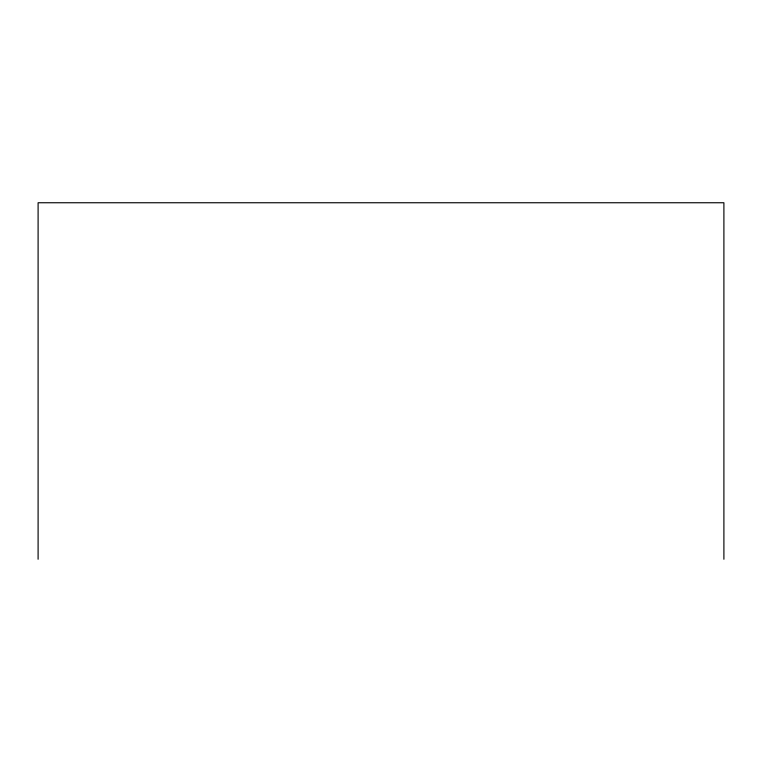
<?xml version="1.0" encoding="UTF-8"?>
<svg xmlns="http://www.w3.org/2000/svg" width="762" height="762" viewBox="0 0 762 762"><rect width="100%" height="100%" fill="white"/><g stroke="black" fill="none" stroke-linecap="round" stroke-linejoin="round"><path stroke-width="1.14" d="M723.9 559.251L723.9 202.749L38.1 202.749L38.1 559.251"/></g></svg>
